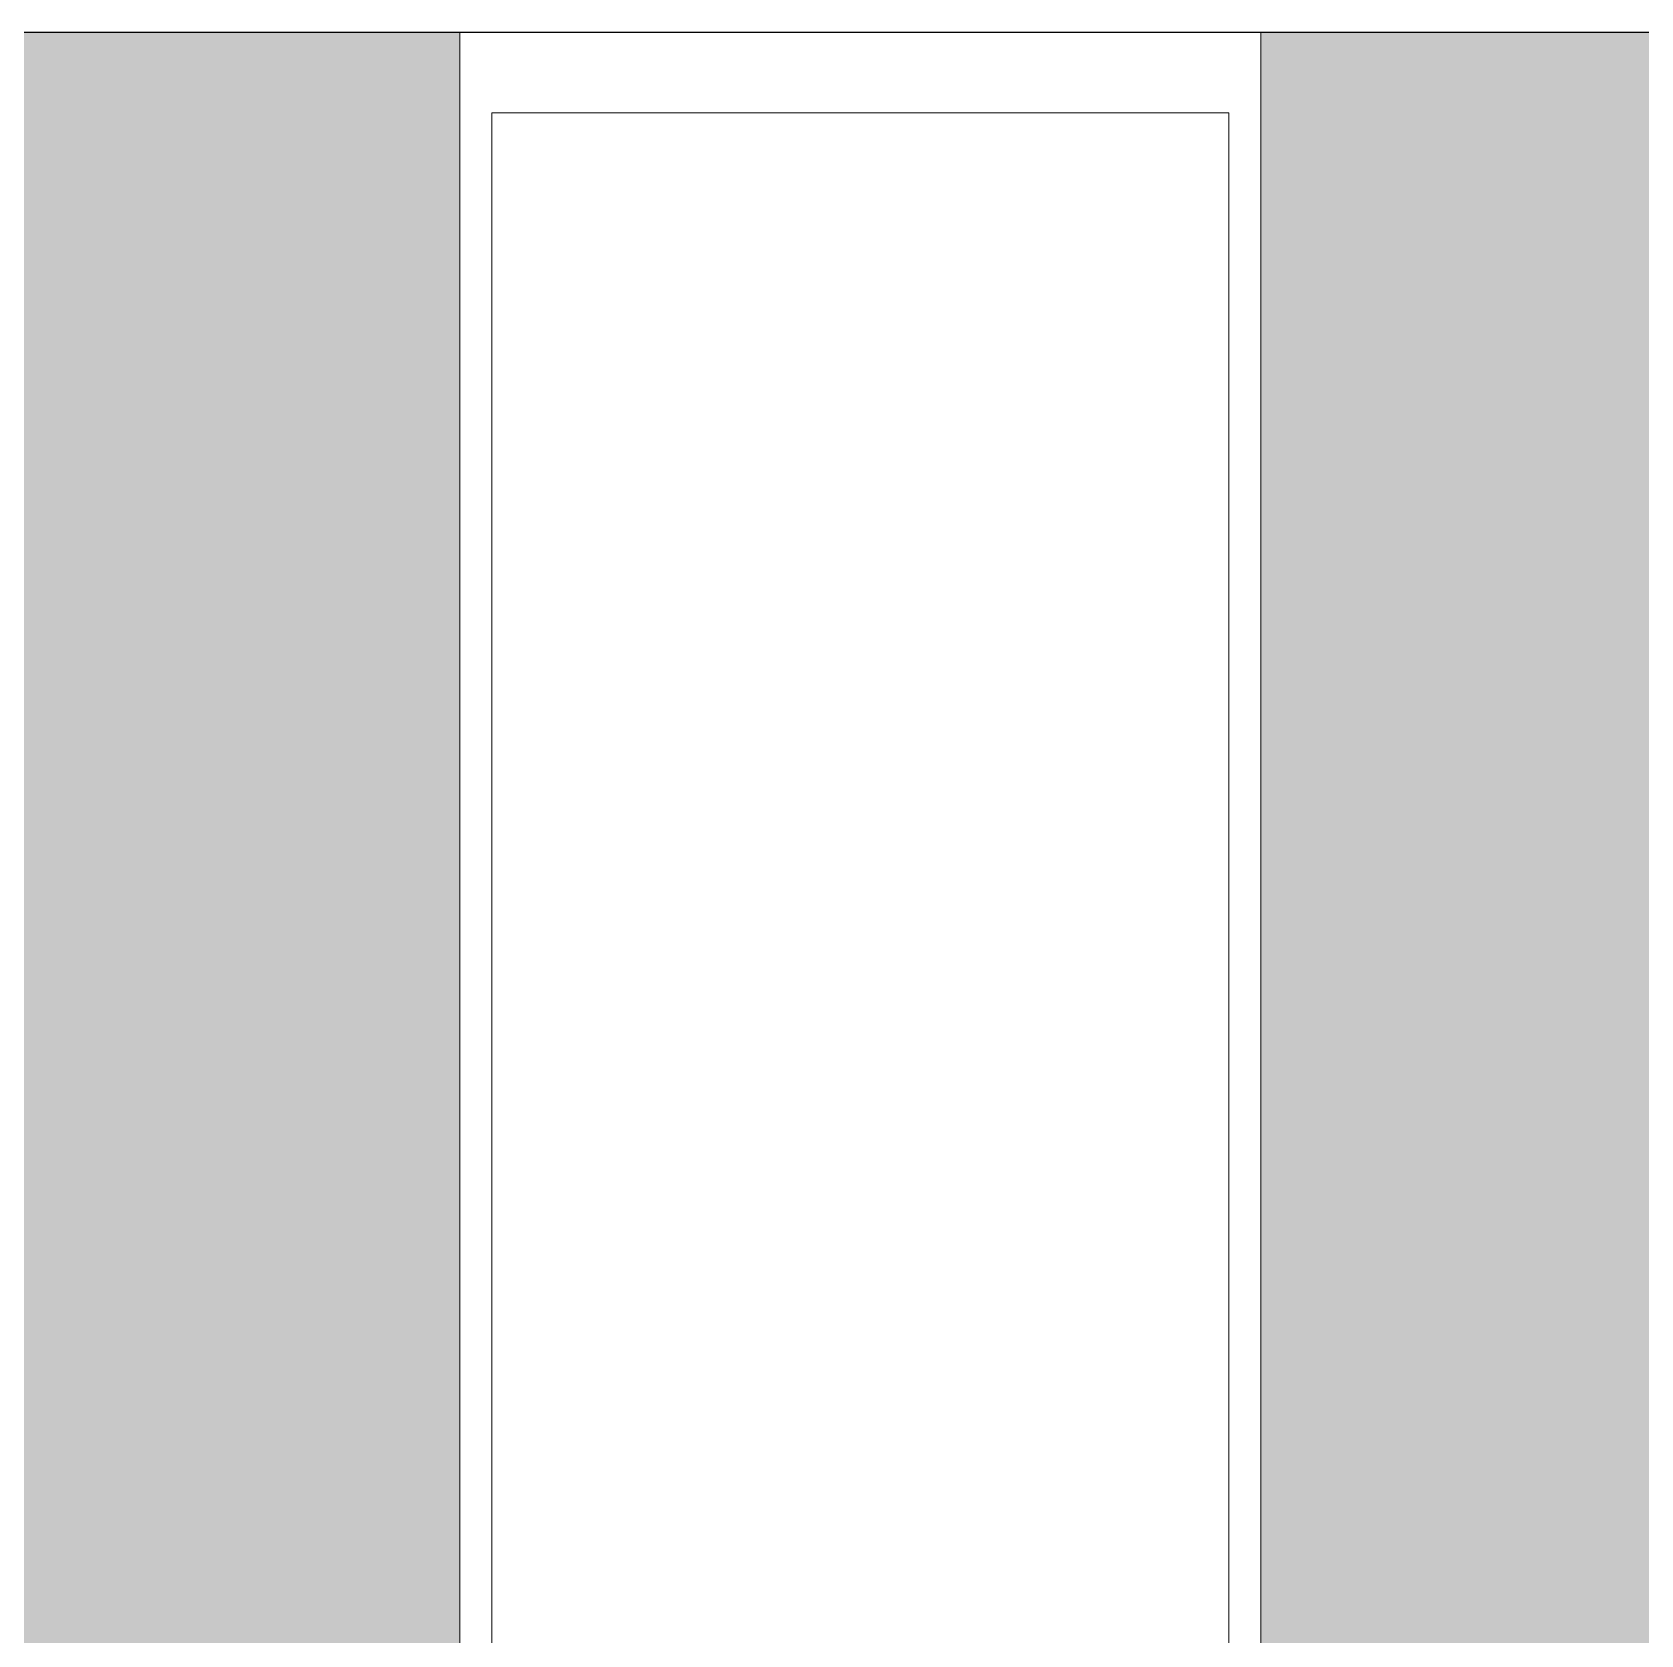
# Model space of a CAD drawing. Header units: millimetres. Extents: x -68946 to 288321, y -402657 to 324925.
# Drawn here: x 111111.2 to 111211.6, y -218680.9 to -218580.9 of the extents above; entities that cross this region are included whole.
import ezdxf

# ---------------------------------------------------------------- set-up
doc = ezdxf.new("R2010")
doc.units = ezdxf.units.MM
doc.linetypes.add('ADSK_Линия сетки', pattern=[2500, 2000, -250, 0, -250])
for name, color, linetype, lineweight in [('A-GLAZ-CWMG-MCUT', 51, 'Continuous', 9), ('A-GLAZ-CWMG-OTLN', 51, 'Continuous', 5), ('G-XREF-____-OTLN', 250, 'Continuous', 9), ('I-WALL-____-OTLN', 250, 'Continuous', 9), ('S-GRID-____-OTLN', 250, 'Continuous', 9)]:
    doc.layers.add(name, color=color, linetype=linetype, lineweight=lineweight)

# ---------------------------------------------------------------- blocks, each defined once
blk = doc.blocks.new('Прямоугольный импост - Рядовой 50х200-40428490-АР1_Маркировочный план 3 этажа секция 2_3')
at = {"layer": 'A-GLAZ-CWMG-OTLN'}
blk.add_hatch(color=10, dxfattribs=at).paths.add_polyline_path([(82100, 39775.02), (83085, 39775.15), (83085, 39975.02), (82100, 39975.02), (82100, 39775.15)])
at = {"layer": 'A-GLAZ-CWMG-MCUT', "lineweight": 5}
for p, q in [((83085, 39975.02), (82100, 39975.02)), ((83085, 39842.92), (83085, 39975.02))]:
    blk.add_line(p, q, dxfattribs=at)
blk = doc.blocks.new('Прямоугольный импост - Рядовой 50х200-40428489-АР1_Маркировочный план 3 этажа секция 2_3')
at = {"layer": 'A-GLAZ-CWMG-OTLN'}
blk.add_hatch(color=10, dxfattribs=at).paths.add_polyline_path([(85205, 39775.02), (85205, 39975.02), (84195, 39975.02), (84195, 39775.02), (85204.87, 39775.02)])
at = {"layer": 'A-GLAZ-CWMG-MCUT', "lineweight": 5}
for p, q in [((85205, 39975.02), (84195, 39975.02)), ((84195, 39975.02), (84195, 39842.92))]:
    blk.add_line(p, q, dxfattribs=at)
blk = doc.blocks.new('Прямоугольный импост - 200_dwg-17677014-АР1_Маркировочный план 3 этажа секция 2_3')
at = {"layer": 'G-XREF-____-OTLN', "flags": 128}
blk.add_lwpolyline([(228021.45, 196781.97), (228021.45, 196911.97), (227971.45, 196911.97), (227971.45, 196781.97)], dxfattribs=at)
blk.add_lwpolyline([(227973.45, 196906.97), (227973.45, 196798.27), (228019.45, 196798.27), (228019.45, 196906.97)], close=True, dxfattribs=at)
blk = doc.blocks.new('Прямоугольный импост - 200_dwg-V210-АР1_Маркировочный план 3 этажа секция 2_3')
at = {"layer": 'G-XREF-____-OTLN', "flags": 128}
blk.add_lwpolyline([(228021.45, 196781.97), (228021.45, 196911.97), (227971.45, 196911.97), (227971.45, 196781.97)], dxfattribs=at)
blk.add_lwpolyline([(227973.45, 196906.97), (227973.45, 196798.27), (228019.45, 196798.27), (228019.45, 196906.97)], close=True, dxfattribs=at)
blk = doc.blocks.new('Прямоугольный импост - 42х50х200h-V225-АР1_Маркировочный план 3 этажа секция 2_3')
for name in ['Прямоугольный импост - 200_dwg-17677014-АР1_Маркировочный план 3 этажа секция 2_3', 'Прямоугольный импост - 200_dwg-V210-АР1_Маркировочный план 3 этажа секция 2_3']:
    blk.add_blockref(name, (-227996.45, -196751.8))

msp = doc.modelspace()

# ---------------------------------------------------------------- linework, layer by layer
at = {"layer": 'I-WALL-____-OTLN', "lineweight": 15}
msp.add_line((111137.9057, -218580.9056), (111187.9057, -218580.9056), dxfattribs=at)
at = {"layer": 'S-GRID-____-OTLN', "linetype": 'ADSK_Линия сетки'}
msp.add_line((93236.8325, -218580.9286), (184510.8783, -218580.9286), dxfattribs=at)

# ---------------------------------------------------------------- block references
at = {"layer": 'A-GLAZ-CWMG-OTLN'}
for name, p in [('Прямоугольный импост - Рядовой 50х200-40428490-АР1_Маркировочный план 3 этажа секция 2_3', (28052.9057, -258555.9292)), ('Прямоугольный импост - Рядовой 50х200-40428489-АР1_Маркировочный план 3 этажа секция 2_3', (26992.9057, -258555.9292))]:
    msp.add_blockref(name, p, dxfattribs=at)
at = {"layer": 'G-XREF-____-OTLN'}
msp.add_blockref('Прямоугольный импост - 42х50х200h-V225-АР1_Маркировочный план 3 этажа секция 2_3', (111162.9057, -218741.1056), dxfattribs=at)

doc.saveas('drawing.dxf')
